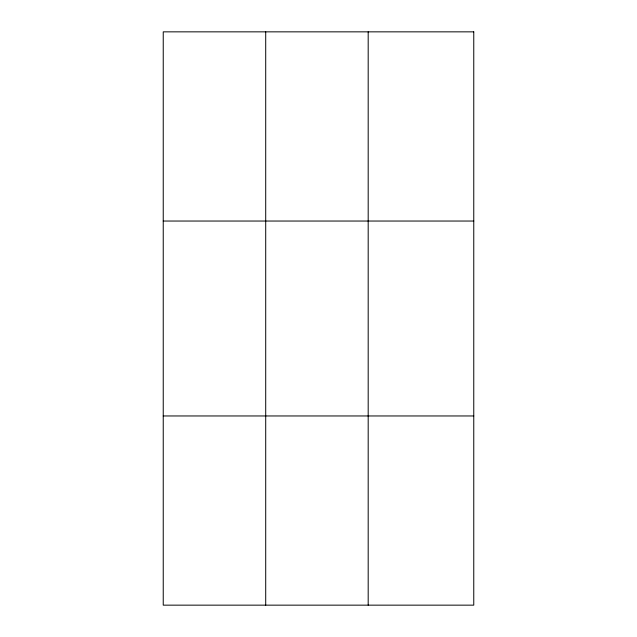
<?xml version="1.0" encoding="UTF-8"?>
<svg xmlns="http://www.w3.org/2000/svg" width="637" height="637" viewBox="0 0 637 637"><rect width="100%" height="100%" fill="white"/><g stroke="black" fill="none" stroke-linecap="round" stroke-linejoin="round"><path stroke-width="0.96" d="M265.709 31.85L265.709 605.15M368.186 31.85L368.186 605.15M163.239 221.039L473.761 221.039M163.239 415.961L473.761 415.961M473.761 31.85L473.761 605.15L163.239 605.15L163.239 31.85L473.761 31.85"/></g></svg>
